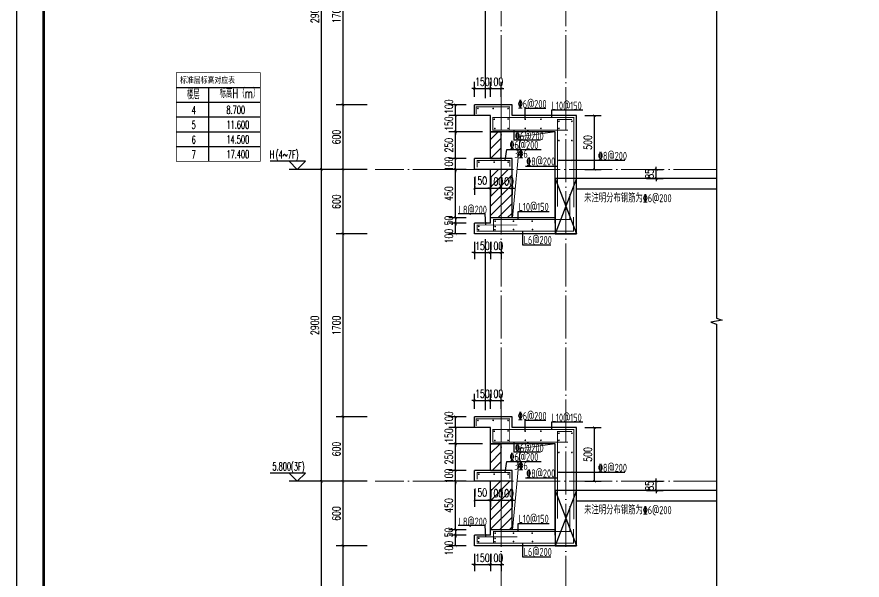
# Model space of a CAD drawing. Extents: x -1058961 to 23600, y -449123 to 2751847.
# Drawn here: x -128161 to -120308, y -28021 to -22786 of the extents above; entities that cross this region are included whole.
import ezdxf

# ---------------------------------------------------------------- set-up
doc = ezdxf.new("R2010")
doc.units = 0
doc.header["$LTSCALE"] = 1000
doc.linetypes.add('DOTE', pattern=[2.4200000000000004, 2, -0.2, 0.02, -0.2])
doc.layers.get('0').update_dxf_attribs({"linetype": 'CONTINUOUS'})
doc.layers.get('DEFPOINTS').update_dxf_attribs({"linetype": 'CONTINUOUS'})
for name, color, linetype in [('C-Sheet-图框', 101, 'CONTINUOUS'), ('DIM_ELEV', 3, 'CONTINUOUS'), ('DIM_SYMB', 3, 'CONTINUOUS'), ('PUB_DIM', 3, 'CONTINUOUS'), ('PUB_TEXT', 2, 'CONTINUOUS'), ('REIN', 6, 'CONTINUOUS'), ('S-大样-砼线', 7, 'CONTINUOUS'), ('S-引出线', 40, 'CONTINUOUS'), ('TEXT', 2, 'CONTINUOUS'), ('WALL', 5, 'CONTINUOUS'), ('yichutu', 7, 'CONTINUOUS'), ('看线', 251, 'CONTINUOUS')]:
    doc.layers.add(name, color=color, linetype=linetype)
for name, color, linetype, lineweight in [('DOTE', 19, 'DOTE', 9), ('PUB_HATCH', 8, 'CONTINUOUS', 9), ('图框', 9, 'CONTINUOUS', 18), ('立面-洞口示意', 152, 'CONTINUOUS', 13)]:
    doc.layers.add(name, color=color, linetype=linetype, lineweight=lineweight)
doc.styles.add('_TCH_DIM', font='SIMPLEX.shx', dxfattribs={"width": 0.7, "bigfont": 'GBCBIG.shx'})
doc.styles.add('_TCH_DIM_T3', font='SIMPLEX', dxfattribs={"width": 0.7058823529411765, "bigfont": 'GBCBIG'})
doc.styles.add('TSSD_REIN', font='tssdeng.shx', dxfattribs={"width": 0.7, "height": 300, "bigfont": 'tssdchn.shx'})
doc.styles.add('w', font='tssdeng.shx', dxfattribs={"width": 0.8, "bigfont": 'tssdchn.shx'})
doc.styles.add('宋体', font='', dxfattribs={"height": 50})
doc.styles.get('宋体').set_extended_font_data('SimSun')
doc.dimstyles.new('_TCH_ARCH&&25', dxfattribs={"dimtxt": 74.375, "dimasz": 25, "dimexe": 62.5, "dimexo": 75, "dimgap": 25, "dimtad": 1, "dimdec": 0, "dimzin": 0, "dimdsep": 46, "dimtxsty": '_TCH_DIM_T3', "dimblk": 'ARCHTICK', "dimcen": 0.09, "dimclrt": 7, "dimazin": 0, "dimtfac": 1, "dimtdec": 0, "dimtix": 1, "dimtmove": 2, "dimatfit": 3, "dimldrblk": 'ARCHTICK', "dimfxl": 0, "dimtolj": 1, "dimtzin": 0, "dimarcsym": 0})
pattern_1 = [(45, (0, 44.87783749999653), (-44.19419150182874, 44.19419150182875), [])]

# ---------------------------------------------------------------- blocks, each defined once
blk = doc.blocks.new('GFDDDDRG')
at = {"layer": '图框'}
blk.add_lwpolyline([(923309.7791572664, -107436.9617041193), (923309.7791572663, -159999.4617041193), (893609.7791572664, -159999.4617041193), (893609.7791572665, -107436.9617041193)], close=True, dxfattribs=at)
blk.add_lwpolyline([(923309.7791572664, -107436.9617041193), (923309.7791572663, -159999.4617041193), (893609.7791572664, -159999.4617041193), (893609.7791572665, -107436.9617041193)], close=True, dxfattribs=at)
at = {"layer": '图框', "const_width": 50}
blk.add_lwpolyline([(894109.7791572664, -159499.4617041193), (922809.7791572663, -159499.4617041193), (922809.7791572664, -108686.9617041193), (894109.7791572665, -108686.9617041193)], close=True, dxfattribs=at)
blk = doc.blocks.new('yct-1051-594-26275-14850-25-1002.0')
at = {"layer": 'yichutu', "color": 7}
blk.add_lwpolyline([(0, 0), (0, 14850), (26275, 14850), (26275, 0)], close=True, dxfattribs=at)
blk = doc.blocks.new('_ArchTick')
at = {"color": 0, "linetype": 'ByBlock', "const_width": 0.15}
blk.add_lwpolyline([(-0.5, -0.5), (0.5, 0.5)], dxfattribs=at)
blk = doc.blocks.new('*D1495')
at = {"layer": 'DEFPOINTS', "color": 0}
for p in [(-125130.683072341, -27703.12175046204), (-124830.6830723203, -27703.12175046204), (-124830.6830723203, -29403.12175047287)]:
    blk.add_point(p, dxfattribs=at)
at = {"layer": 'PUB_DIM', "color": 0, "lineweight": -2}
for p, q in [((-124905.6830723203, -27703.12175046204), (-125193.183072341, -27703.12175046204)), ((-125130.683072341, -29403.12175047287), (-125130.683072341, -27703.12175046204)), ((-124905.6830723203, -29403.12175047287), (-125193.183072341, -29403.12175047287))]:
    blk.add_line(p, q, dxfattribs=at)
at = {"layer": 'PUB_DIM', "color": 0, "lineweight": -2, "xscale": 25, "yscale": 25, "zscale": 25}
for p, rotation in [((-125130.683072341, -27703.12175046204), 90), ((-125130.683072341, -29403.12175047287), 270)]:
    blk.add_blockref('_ArchTick', p, dxfattribs=dict(at, rotation=rotation))
at = {"layer": 'PUB_DIM', "color": 7, "insert": (-125192.870572341, -28553.12175046748), "char_height": 74.375, "attachment_point": 5, "rotation": 90, "style": '_TCH_DIM_T3'}
blk.add_mtext('\\A1;1700', dxfattribs=at)
blk = doc.blocks.new('*D1496')
at = {"layer": 'DEFPOINTS', "color": 0}
for p in [(-125130.683072341, -27103.12175046228), (-124830.6830723203, -27103.12175046228), (-124830.6830723203, -27703.12175046204)]:
    blk.add_point(p, dxfattribs=at)
at = {"layer": 'PUB_DIM', "color": 0, "lineweight": -2}
for p, q in [((-124905.6830723203, -27103.12175046228), (-125193.183072341, -27103.12175046228)), ((-125130.683072341, -27703.12175046204), (-125130.683072341, -27103.12175046228)), ((-124905.6830723203, -27703.12175046204), (-125193.183072341, -27703.12175046204))]:
    blk.add_line(p, q, dxfattribs=at)
at = {"layer": 'PUB_DIM', "color": 0, "lineweight": -2, "xscale": 25, "yscale": 25, "zscale": 25}
for p, rotation in [((-125130.683072341, -27103.12175046228), 90), ((-125130.683072341, -27703.12175046204), 270)]:
    blk.add_blockref('_ArchTick', p, dxfattribs=dict(at, rotation=rotation))
at = {"layer": 'PUB_DIM', "color": 7, "insert": (-125192.870572341, -27403.12175046218), "char_height": 74.375, "attachment_point": 5, "rotation": 90, "style": '_TCH_DIM_T3'}
blk.add_mtext('\\A1;600', dxfattribs=at)
blk = doc.blocks.new('*D1497')
at = {"layer": 'DEFPOINTS', "color": 0}
for p in [(-125130.683072341, -26503.12175046623), (-124830.6830723203, -26503.12175046623), (-124830.6830723203, -27103.12175046228)]:
    blk.add_point(p, dxfattribs=at)
at = {"layer": 'PUB_DIM', "color": 0, "lineweight": -2}
for p, q in [((-124905.6830723203, -26503.12175046623), (-125193.183072341, -26503.12175046623)), ((-125130.683072341, -27103.12175046228), (-125130.683072341, -26503.12175046623)), ((-124905.6830723203, -27103.12175046228), (-125193.183072341, -27103.12175046228))]:
    blk.add_line(p, q, dxfattribs=at)
at = {"layer": 'PUB_DIM', "color": 0, "lineweight": -2, "xscale": 25, "yscale": 25, "zscale": 25}
for p, rotation in [((-125130.683072341, -26503.12175046623), 90), ((-125130.683072341, -27103.12175046228), 270)]:
    blk.add_blockref('_ArchTick', p, dxfattribs=dict(at, rotation=rotation))
at = {"layer": 'PUB_DIM', "color": 7, "insert": (-125192.870572341, -26803.12175046428), "char_height": 74.375, "attachment_point": 5, "rotation": 90, "style": '_TCH_DIM_T3'}
blk.add_mtext('\\A1;600', dxfattribs=at)
blk = doc.blocks.new('*D1498')
at = {"layer": 'DEFPOINTS', "color": 0}
for p in [(-125130.683072341, -24803.12175046228), (-124830.6830723203, -24803.12175046228), (-124830.6830723203, -26503.12175046623)]:
    blk.add_point(p, dxfattribs=at)
at = {"layer": 'PUB_DIM', "color": 0, "lineweight": -2}
for p, q in [((-124905.6830723203, -24803.12175046228), (-125193.183072341, -24803.12175046228)), ((-125130.683072341, -26503.12175046623), (-125130.683072341, -24803.12175046228)), ((-124905.6830723203, -26503.12175046623), (-125193.183072341, -26503.12175046623))]:
    blk.add_line(p, q, dxfattribs=at)
at = {"layer": 'PUB_DIM', "color": 0, "lineweight": -2, "xscale": 25, "yscale": 25, "zscale": 25}
for p, rotation in [((-125130.683072341, -24803.12175046228), 90), ((-125130.683072341, -26503.12175046623), 270)]:
    blk.add_blockref('_ArchTick', p, dxfattribs=dict(at, rotation=rotation))
at = {"layer": 'PUB_DIM', "color": 7, "insert": (-125192.870572341, -25653.12175046428), "char_height": 74.375, "attachment_point": 5, "rotation": 90, "style": '_TCH_DIM_T3'}
blk.add_mtext('\\A1;1700', dxfattribs=at)
blk = doc.blocks.new('*D1499')
at = {"layer": 'DEFPOINTS', "color": 0}
for p in [(-125130.683072341, -24203.12175046263), (-124830.6830723203, -24203.12175046263), (-124830.6830723203, -24803.12175046228)]:
    blk.add_point(p, dxfattribs=at)
at = {"layer": 'PUB_DIM', "color": 0, "lineweight": -2}
for p, q in [((-124905.6830723203, -24203.12175046263), (-125193.183072341, -24203.12175046263)), ((-125130.683072341, -24803.12175046228), (-125130.683072341, -24203.12175046263)), ((-124905.6830723203, -24803.12175046228), (-125193.183072341, -24803.12175046228))]:
    blk.add_line(p, q, dxfattribs=at)
at = {"layer": 'PUB_DIM', "color": 0, "lineweight": -2, "xscale": 25, "yscale": 25, "zscale": 25}
for p, rotation in [((-125130.683072341, -24203.12175046263), 90), ((-125130.683072341, -24803.12175046228), 270)]:
    blk.add_blockref('_ArchTick', p, dxfattribs=dict(at, rotation=rotation))
at = {"layer": 'PUB_DIM', "color": 7, "insert": (-125192.870572341, -24503.12175046247), "char_height": 74.375, "attachment_point": 5, "rotation": 90, "style": '_TCH_DIM_T3'}
blk.add_mtext('\\A1;600', dxfattribs=at)
blk = doc.blocks.new('*D1500')
at = {"layer": 'DEFPOINTS', "color": 0}
for p in [(-125130.683072341, -23603.12175047514), (-124830.6830723203, -23603.12175047514), (-124830.6830723203, -24203.12175046263)]:
    blk.add_point(p, dxfattribs=at)
at = {"layer": 'PUB_DIM', "color": 0, "lineweight": -2}
for p, q in [((-124905.6830723203, -23603.12175047514), (-125193.183072341, -23603.12175047514)), ((-125130.683072341, -24203.12175046263), (-125130.683072341, -23603.12175047514)), ((-124905.6830723203, -24203.12175046263), (-125193.183072341, -24203.12175046263))]:
    blk.add_line(p, q, dxfattribs=at)
at = {"layer": 'PUB_DIM', "color": 0, "lineweight": -2, "xscale": 25, "yscale": 25, "zscale": 25}
for p, rotation in [((-125130.683072341, -23603.12175047514), 90), ((-125130.683072341, -24203.12175046263), 270)]:
    blk.add_blockref('_ArchTick', p, dxfattribs=dict(at, rotation=rotation))
at = {"layer": 'PUB_DIM', "color": 7, "insert": (-125192.870572341, -23903.1217504689), "char_height": 74.375, "attachment_point": 5, "rotation": 90, "style": '_TCH_DIM_T3'}
blk.add_mtext('\\A1;600', dxfattribs=at)
blk = doc.blocks.new('*D1501')
at = {"layer": 'DEFPOINTS', "color": 0}
for p in [(-125130.683072341, -21903.12175047578), (-124830.6830723203, -21903.12175047578), (-124830.6830723203, -23603.12175047514)]:
    blk.add_point(p, dxfattribs=at)
at = {"layer": 'PUB_DIM', "color": 0, "lineweight": -2}
for p, q in [((-124905.6830723203, -21903.12175047578), (-125193.183072341, -21903.12175047578)), ((-125130.683072341, -23603.12175047514), (-125130.683072341, -21903.12175047578)), ((-124905.6830723203, -23603.12175047514), (-125193.183072341, -23603.12175047514))]:
    blk.add_line(p, q, dxfattribs=at)
at = {"layer": 'PUB_DIM', "color": 0, "lineweight": -2, "xscale": 25, "yscale": 25, "zscale": 25}
for p, rotation in [((-125130.683072341, -21903.12175047578), 90), ((-125130.683072341, -23603.12175047514), 270)]:
    blk.add_blockref('_ArchTick', p, dxfattribs=dict(at, rotation=rotation))
at = {"layer": 'PUB_DIM', "color": 7, "insert": (-125192.870572341, -22753.12175047548), "char_height": 74.375, "attachment_point": 5, "rotation": 90, "style": '_TCH_DIM_T3'}
blk.add_mtext('\\A1;1700', dxfattribs=at)
blk = doc.blocks.new('*D1509')
at = {"layer": 'DEFPOINTS', "color": 0}
for p in [(-125330.6830723459, -27103.12175046239), (-124830.6830723208, -27103.12175046239), (-124830.6830723208, -30003.12175046239)]:
    blk.add_point(p, dxfattribs=at)
at = {"layer": 'PUB_DIM', "color": 0, "lineweight": -2}
for p, q in [((-124905.6830723208, -27103.12175046239), (-125393.1830723459, -27103.12175046239)), ((-125330.6830723459, -30003.12175046239), (-125330.6830723459, -27103.12175046239)), ((-124905.6830723208, -30003.12175046239), (-125393.1830723459, -30003.12175046239))]:
    blk.add_line(p, q, dxfattribs=at)
at = {"layer": 'PUB_DIM', "color": 0, "lineweight": -2, "xscale": 25, "yscale": 25, "zscale": 25}
for p, rotation in [((-125330.6830723459, -27103.12175046239), 90), ((-125330.6830723459, -30003.12175046239), 270)]:
    blk.add_blockref('_ArchTick', p, dxfattribs=dict(at, rotation=rotation))
at = {"layer": 'PUB_DIM', "color": 7, "insert": (-125392.8705723459, -28553.12175046241), "char_height": 74.375, "attachment_point": 5, "rotation": 90, "style": '_TCH_DIM_T3'}
blk.add_mtext('\\A1;2900', dxfattribs=at)
blk = doc.blocks.new('*D1510')
at = {"layer": 'DEFPOINTS', "color": 0}
for p in [(-125330.6830723459, -24203.12175046263), (-124830.6830723208, -24203.12175046263), (-124830.6830723208, -27103.12175046239)]:
    blk.add_point(p, dxfattribs=at)
at = {"layer": 'PUB_DIM', "color": 0, "lineweight": -2}
for p, q in [((-124905.6830723208, -24203.12175046263), (-125393.1830723459, -24203.12175046263)), ((-125330.6830723459, -27103.12175046239), (-125330.6830723459, -24203.12175046263)), ((-124905.6830723208, -27103.12175046239), (-125393.1830723459, -27103.12175046239))]:
    blk.add_line(p, q, dxfattribs=at)
at = {"layer": 'PUB_DIM', "color": 0, "lineweight": -2, "xscale": 25, "yscale": 25, "zscale": 25}
for p, rotation in [((-125330.6830723459, -24203.12175046263), 90), ((-125330.6830723459, -27103.12175046239), 270)]:
    blk.add_blockref('_ArchTick', p, dxfattribs=dict(at, rotation=rotation))
at = {"layer": 'PUB_DIM', "color": 7, "insert": (-125392.8705723459, -25653.12175046253), "char_height": 74.375, "attachment_point": 5, "rotation": 90, "style": '_TCH_DIM_T3'}
blk.add_mtext('\\A1;2900', dxfattribs=at)
blk = doc.blocks.new('*D1511')
at = {"layer": 'DEFPOINTS', "color": 0}
for p in [(-125330.6830723459, -21303.12175046239), (-124830.6830723208, -21303.12175046239), (-124830.6830723208, -24203.12175046263)]:
    blk.add_point(p, dxfattribs=at)
at = {"layer": 'PUB_DIM', "color": 0, "lineweight": -2}
for p, q in [((-124905.6830723208, -21303.12175046239), (-125393.1830723459, -21303.12175046239)), ((-125330.6830723459, -24203.12175046263), (-125330.6830723459, -21303.12175046239)), ((-124905.6830723208, -24203.12175046263), (-125393.1830723459, -24203.12175046263))]:
    blk.add_line(p, q, dxfattribs=at)
at = {"layer": 'PUB_DIM', "color": 0, "lineweight": -2, "xscale": 25, "yscale": 25, "zscale": 25}
for p, rotation in [((-125330.6830723459, -21303.12175046239), 90), ((-125330.6830723459, -24203.12175046263), 270)]:
    blk.add_blockref('_ArchTick', p, dxfattribs=dict(at, rotation=rotation))
at = {"layer": 'PUB_DIM', "color": 7, "insert": (-125392.8705723459, -22753.12175046253), "char_height": 74.375, "attachment_point": 5, "rotation": 90, "style": '_TCH_DIM_T3'}
blk.add_mtext('\\A1;2900', dxfattribs=at)
blk = doc.blocks.new('*D3291')
at = {"layer": 'DEFPOINTS', "color": 0}
for p in [(1114128.273350252, 465143.3721650784), (1114278.273350255, 465143.372165075), (1114278.273350255, 464969.6614751221)]:
    blk.add_point(p, dxfattribs=at)
at = {"layer": 'PUB_DIM', "color": 0, "lineweight": -2}
for p, q in [((1114128.273350252, 465068.3721650784), (1114128.273350252, 464907.1614751221)), ((1114278.273350255, 465068.372165075), (1114278.273350255, 464907.1614751221)), ((1114128.273350252, 464969.6614751221), (1114278.273350255, 464969.6614751221))]:
    blk.add_line(p, q, dxfattribs=at)
at = {"layer": 'PUB_DIM', "color": 0, "lineweight": -2, "xscale": 25, "yscale": 25, "zscale": 25, "rotation": 180}
blk.add_blockref('_ArchTick', (1114128.273350252, 464969.6614751221), dxfattribs=at)
at = {"layer": 'PUB_DIM', "color": 0, "lineweight": -2, "xscale": 25, "yscale": 25, "zscale": 25}
blk.add_blockref('_ArchTick', (1114278.273350255, 464969.6614751221), dxfattribs=at)
at = {"layer": 'PUB_DIM', "color": 7, "insert": (1114178.93920304, 465038.4114751221), "char_height": 74.375, "attachment_point": 5, "style": '_TCH_DIM_T3'}
blk.add_mtext('\\A1;150', dxfattribs=at)
blk = doc.blocks.new('*D3292')
at = {"layer": 'DEFPOINTS', "color": 0}
for p in [(1114278.273350255, 465143.372165075), (1114378.273343574, 465143.3721650728), (1114378.273343574, 464969.6614751193)]:
    blk.add_point(p, dxfattribs=at)
at = {"layer": 'PUB_DIM', "color": 0, "lineweight": -2}
for p, q in [((1114278.273350255, 465068.372165075), (1114278.273350255, 464907.1614751193)), ((1114378.273343574, 465068.3721650728), (1114378.273343574, 464907.1614751193)), ((1114278.273350255, 464969.6614751193), (1114253.273350255, 464969.6614751193)), ((1114278.273350255, 464969.6614751193), (1114378.273343574, 464969.6614751193)), ((1114378.273343574, 464969.6614751193), (1114403.273343574, 464969.6614751193))]:
    blk.add_line(p, q, dxfattribs=at)
at = {"layer": 'PUB_DIM', "color": 0, "lineweight": -2, "xscale": 25, "yscale": 25, "zscale": 25}
blk.add_blockref('_ArchTick', (1114278.273350255, 464969.6614751193), dxfattribs=at)
at = {"layer": 'PUB_DIM', "color": 0, "lineweight": -2, "xscale": 25, "yscale": 25, "zscale": 25, "rotation": 180}
blk.add_blockref('_ArchTick', (1114378.273343574, 464969.6614751193), dxfattribs=at)
at = {"layer": 'PUB_DIM', "color": 7, "insert": (1114328.273346914, 465031.8489751193), "char_height": 74.375, "attachment_point": 5, "style": '_TCH_DIM_T3'}
blk.add_mtext('\\A1;100', dxfattribs=at)
blk = doc.blocks.new('*D3293')
at = {"layer": 'DEFPOINTS', "color": 0}
for p in [(1114378.273343574, 465143.3721650728), (1114478.273350268, 465143.3721650705), (1114478.273350268, 464969.6614751171)]:
    blk.add_point(p, dxfattribs=at)
at = {"layer": 'PUB_DIM', "color": 0, "lineweight": -2}
for p, q in [((1114378.273343574, 465068.3721650728), (1114378.273343574, 464907.1614751171)), ((1114478.273350268, 465068.3721650705), (1114478.273350268, 464907.1614751171)), ((1114378.273343574, 464969.6614751171), (1114353.273343574, 464969.6614751171)), ((1114378.273343574, 464969.6614751171), (1114478.273350268, 464969.6614751171)), ((1114478.273350268, 464969.6614751171), (1114503.273350268, 464969.6614751171))]:
    blk.add_line(p, q, dxfattribs=at)
at = {"layer": 'PUB_DIM', "color": 0, "lineweight": -2, "xscale": 25, "yscale": 25, "zscale": 25}
blk.add_blockref('_ArchTick', (1114378.273343574, 464969.6614751171), dxfattribs=at)
at = {"layer": 'PUB_DIM', "color": 0, "lineweight": -2, "xscale": 25, "yscale": 25, "zscale": 25, "rotation": 180}
blk.add_blockref('_ArchTick', (1114478.273350268, 464969.6614751171), dxfattribs=at)
at = {"layer": 'PUB_DIM', "color": 7, "insert": (1114428.273346921, 465031.8489751171), "char_height": 74.375, "attachment_point": 5, "style": '_TCH_DIM_T3'}
blk.add_mtext('\\A1;100', dxfattribs=at)
blk = doc.blocks.new('*D3294')
at = {"layer": 'DEFPOINTS', "color": 0}
for p in [(1115078.273350249, 465643.3721650799), (1115244.233235341, 465643.3721650799), (1115078.273350249, 465143.3721650784)]:
    blk.add_point(p, dxfattribs=at)
at = {"layer": 'PUB_DIM', "color": 0, "lineweight": -2}
for p, q in [((1115153.273350249, 465643.3721650799), (1115306.733235341, 465643.3721650799)), ((1115244.233235341, 465143.3721650784), (1115244.233235341, 465643.3721650799)), ((1115153.273350249, 465143.3721650784), (1115306.733235341, 465143.3721650784))]:
    blk.add_line(p, q, dxfattribs=at)
at = {"layer": 'PUB_DIM', "color": 0, "lineweight": -2, "xscale": 25, "yscale": 25, "zscale": 25}
for p, rotation in [((1115244.233235341, 465643.3721650799), 90), ((1115244.233235341, 465143.3721650784), 270)]:
    blk.add_blockref('_ArchTick', p, dxfattribs=dict(at, rotation=rotation))
at = {"layer": 'PUB_DIM', "color": 7, "insert": (1115182.045735341, 465393.3721650793), "char_height": 74.375, "attachment_point": 5, "rotation": 90, "style": '_TCH_DIM_T3'}
blk.add_mtext('\\A1;500', dxfattribs=at)
blk = doc.blocks.new('*D3295')
at = {"layer": 'DEFPOINTS', "color": 0}
for p in [(1113953.662583803, 465743.3721650784), (1114128.273350252, 465743.3721650784), (1114128.273350252, 465643.3721650784)]:
    blk.add_point(p, dxfattribs=at)
at = {"layer": 'PUB_DIM', "color": 0, "lineweight": -2}
for p, q in [((1114053.273350252, 465743.3721650784), (1113891.162583803, 465743.3721650784)), ((1113953.662583803, 465643.3721650784), (1113953.662583803, 465743.3721650784)), ((1114053.273350252, 465643.3721650784), (1113891.162583803, 465643.3721650784))]:
    blk.add_line(p, q, dxfattribs=at)
at = {"layer": 'PUB_DIM', "color": 0, "lineweight": -2, "xscale": 25, "yscale": 25, "zscale": 25}
for p, rotation in [((1113953.662583803, 465743.3721650784), 90), ((1113953.662583803, 465643.3721650784), 270)]:
    blk.add_blockref('_ArchTick', p, dxfattribs=dict(at, rotation=rotation))
at = {"layer": 'PUB_DIM', "color": 7, "insert": (1113891.475083803, 465726.0944470142), "char_height": 74.375, "attachment_point": 5, "rotation": 90, "style": '_TCH_DIM_T3'}
blk.add_mtext('\\A1;100', dxfattribs=at)
blk = doc.blocks.new('*D3296')
at = {"layer": 'DEFPOINTS', "color": 0}
for p in [(1113953.662583803, 465493.3721646533), (1114128.273350252, 465493.3721646533), (1114128.273350252, 465243.372165094)]:
    blk.add_point(p, dxfattribs=at)
at = {"layer": 'PUB_DIM', "color": 0, "lineweight": -2}
for p, q in [((1114053.273350252, 465493.3721646533), (1113891.162583803, 465493.3721646533)), ((1113953.662583803, 465243.372165094), (1113953.662583803, 465493.3721646533)), ((1114053.273350252, 465243.372165094), (1113891.162583803, 465243.372165094))]:
    blk.add_line(p, q, dxfattribs=at)
at = {"layer": 'PUB_DIM', "color": 0, "lineweight": -2, "xscale": 25, "yscale": 25, "zscale": 25}
for p, rotation in [((1113953.662583803, 465493.3721646533), 90), ((1113953.662583803, 465243.372165094), 270)]:
    blk.add_blockref('_ArchTick', p, dxfattribs=dict(at, rotation=rotation))
at = {"layer": 'PUB_DIM', "color": 7, "insert": (1113891.475083803, 465368.3721648738), "char_height": 74.375, "attachment_point": 5, "rotation": 90, "style": '_TCH_DIM_T3'}
blk.add_mtext('\\A1;250', dxfattribs=at)
blk = doc.blocks.new('*D3297')
at = {"layer": 'DEFPOINTS', "color": 0}
for p in [(1113953.662583803, 465243.372165094), (1114128.273350252, 465243.372165094), (1114128.273350252, 465143.3721650783)]:
    blk.add_point(p, dxfattribs=at)
at = {"layer": 'PUB_DIM', "color": 0, "lineweight": -2}
for p, q in [((1113953.662583803, 465243.372165094), (1113953.662583803, 465268.372165094)), ((1114053.273350252, 465243.372165094), (1113891.162583803, 465243.372165094)), ((1113953.662583803, 465143.3721650783), (1113953.662583803, 465243.372165094)), ((1114053.273350252, 465143.3721650783), (1113891.162583803, 465143.3721650783)), ((1113953.662583803, 465143.3721650783), (1113953.662583803, 465118.3721650783))]:
    blk.add_line(p, q, dxfattribs=at)
at = {"layer": 'PUB_DIM', "color": 0, "lineweight": -2, "xscale": 25, "yscale": 25, "zscale": 25}
for p, rotation in [((1113953.662583803, 465243.372165094), 270), ((1113953.662583803, 465143.3721650783), 90)]:
    blk.add_blockref('_ArchTick', p, dxfattribs=dict(at, rotation=rotation))
at = {"layer": 'PUB_DIM', "color": 7, "insert": (1113891.475083803, 465193.3721650863), "char_height": 74.375, "attachment_point": 5, "rotation": 90, "style": '_TCH_DIM_T3'}
blk.add_mtext('\\A1;100', dxfattribs=at)
blk = doc.blocks.new('*D3298')
at = {"layer": 'DEFPOINTS', "color": 0}
for p in [(1113953.662583803, 465143.3721650783), (1114128.273350252, 465143.3721650783), (1114128.273350266, 464693.3721650785)]:
    blk.add_point(p, dxfattribs=at)
at = {"layer": 'PUB_DIM', "color": 0, "lineweight": -2}
for p, q in [((1114053.273350252, 465143.3721650783), (1113891.162583803, 465143.3721650783)), ((1113953.662583803, 464693.3721650785), (1113953.662583803, 465143.3721650783)), ((1114053.273350266, 464693.3721650785), (1113891.162583803, 464693.3721650785))]:
    blk.add_line(p, q, dxfattribs=at)
at = {"layer": 'PUB_DIM', "color": 0, "lineweight": -2, "xscale": 25, "yscale": 25, "zscale": 25}
for p, rotation in [((1113953.662583803, 465143.3721650783), 90), ((1113953.662583803, 464693.3721650785), 270)]:
    blk.add_blockref('_ArchTick', p, dxfattribs=dict(at, rotation=rotation))
at = {"layer": 'PUB_DIM', "color": 7, "insert": (1113891.475083803, 464918.3721650786), "char_height": 74.375, "attachment_point": 5, "rotation": 90, "style": '_TCH_DIM_T3'}
blk.add_mtext('\\A1;450', dxfattribs=at)
blk = doc.blocks.new('*D3299')
at = {"layer": 'DEFPOINTS', "color": 0}
for p in [(1113953.662583803, 464643.3721650784), (1114128.273350252, 464643.3721650784), (1114128.273350252, 464543.3721650784)]:
    blk.add_point(p, dxfattribs=at)
at = {"layer": 'PUB_DIM', "color": 0, "lineweight": -2}
for p, q in [((1114053.273350252, 464643.3721650784), (1113891.162583803, 464643.3721650784)), ((1113953.662583803, 464543.3721650784), (1113953.662583803, 464643.3721650784)), ((1114053.273350252, 464543.3721650784), (1113891.162583803, 464543.3721650784))]:
    blk.add_line(p, q, dxfattribs=at)
at = {"layer": 'PUB_DIM', "color": 0, "lineweight": -2, "xscale": 25, "yscale": 25, "zscale": 25}
for p, rotation in [((1113953.662583803, 464643.3721650784), 90), ((1113953.662583803, 464543.3721650784), 270)]:
    blk.add_blockref('_ArchTick', p, dxfattribs=dict(at, rotation=rotation))
at = {"layer": 'PUB_DIM', "color": 7, "insert": (1113891.475083803, 464522.6786347809), "char_height": 74.375, "attachment_point": 5, "rotation": 90, "style": '_TCH_DIM_T3'}
blk.add_mtext('\\A1;100', dxfattribs=at)
blk = doc.blocks.new('*D3300')
at = {"layer": 'DEFPOINTS', "color": 0}
for p in [(1114128.273350266, 464543.3721650821), (1114278.273350264, 464543.3721650793), (1114278.273350264, 464369.6614751262)]:
    blk.add_point(p, dxfattribs=at)
at = {"layer": 'PUB_DIM', "color": 0, "lineweight": -2}
for p, q in [((1114128.273350266, 464468.3721650821), (1114128.273350266, 464307.1614751262)), ((1114278.273350264, 464468.3721650793), (1114278.273350264, 464307.1614751262)), ((1114128.273350266, 464369.6614751262), (1114103.273350266, 464369.6614751262)), ((1114128.273350266, 464369.6614751262), (1114278.273350264, 464369.6614751262)), ((1114278.273350264, 464369.6614751262), (1114303.273350264, 464369.6614751262))]:
    blk.add_line(p, q, dxfattribs=at)
at = {"layer": 'PUB_DIM', "color": 0, "lineweight": -2, "xscale": 25, "yscale": 25, "zscale": 25}
blk.add_blockref('_ArchTick', (1114128.273350266, 464369.6614751262), dxfattribs=at)
at = {"layer": 'PUB_DIM', "color": 0, "lineweight": -2, "xscale": 25, "yscale": 25, "zscale": 25, "rotation": 180}
blk.add_blockref('_ArchTick', (1114278.273350264, 464369.6614751262), dxfattribs=at)
at = {"layer": 'PUB_DIM', "color": 7, "insert": (1114203.273350265, 464431.8489751262), "char_height": 74.375, "attachment_point": 5, "style": '_TCH_DIM_T3'}
blk.add_mtext('\\A1;150', dxfattribs=at)
blk = doc.blocks.new('*D3301')
at = {"layer": 'DEFPOINTS', "color": 0}
for p in [(1114278.273350264, 464543.3721650793), (1114378.273343587, 464543.3721650774), (1114378.273343587, 464369.6614751237)]:
    blk.add_point(p, dxfattribs=at)
at = {"layer": 'PUB_DIM', "color": 0, "lineweight": -2}
for p, q in [((1114278.273350264, 464468.3721650793), (1114278.273350264, 464307.1614751237)), ((1114378.273343587, 464468.3721650774), (1114378.273343587, 464307.1614751237)), ((1114278.273350264, 464369.6614751237), (1114253.273350264, 464369.6614751237)), ((1114278.273350264, 464369.6614751237), (1114378.273343587, 464369.6614751237)), ((1114378.273343587, 464369.6614751237), (1114403.273343587, 464369.6614751237))]:
    blk.add_line(p, q, dxfattribs=at)
at = {"layer": 'PUB_DIM', "color": 0, "lineweight": -2, "xscale": 25, "yscale": 25, "zscale": 25}
blk.add_blockref('_ArchTick', (1114278.273350264, 464369.6614751237), dxfattribs=at)
at = {"layer": 'PUB_DIM', "color": 0, "lineweight": -2, "xscale": 25, "yscale": 25, "zscale": 25, "rotation": 180}
blk.add_blockref('_ArchTick', (1114378.273343587, 464369.6614751237), dxfattribs=at)
at = {"layer": 'PUB_DIM', "color": 7, "insert": (1114328.273346926, 464431.8489751237), "char_height": 74.375, "attachment_point": 5, "style": '_TCH_DIM_T3'}
blk.add_mtext('\\A1;100', dxfattribs=at)
blk = doc.blocks.new('*D3302')
at = {"layer": 'DEFPOINTS', "color": 0}
for p in [(1114278.273350258, 465895.6956431849), (1114128.273350229, 465743.3721650784), (1114278.273350258, 465743.3721650755)]:
    blk.add_point(p, dxfattribs=at)
at = {"layer": 'PUB_DIM', "color": 0, "lineweight": -2}
for p, q in [((1114128.273350229, 465818.3721650784), (1114128.273350229, 465958.1956431849)), ((1114278.273350258, 465818.3721650755), (1114278.273350258, 465958.1956431849)), ((1114128.273350229, 465895.6956431849), (1114103.273350229, 465895.6956431849)), ((1114128.273350229, 465895.6956431849), (1114278.273350258, 465895.6956431849)), ((1114278.273350258, 465895.6956431849), (1114303.273350258, 465895.6956431849))]:
    blk.add_line(p, q, dxfattribs=at)
at = {"layer": 'PUB_DIM', "color": 0, "lineweight": -2, "xscale": 25, "yscale": 25, "zscale": 25}
blk.add_blockref('_ArchTick', (1114128.273350229, 465895.6956431849), dxfattribs=at)
at = {"layer": 'PUB_DIM', "color": 0, "lineweight": -2, "xscale": 25, "yscale": 25, "zscale": 25, "rotation": 180}
blk.add_blockref('_ArchTick', (1114278.273350258, 465895.6956431849), dxfattribs=at)
at = {"layer": 'PUB_DIM', "color": 7, "insert": (1114203.273350244, 465957.8831431849), "char_height": 74.375, "attachment_point": 5, "style": '_TCH_DIM_T3'}
blk.add_mtext('\\A1;150', dxfattribs=at)
blk = doc.blocks.new('*D3303')
at = {"layer": 'DEFPOINTS', "color": 0}
for p in [(1114378.273343581, 465895.6956431825), (1114278.273350258, 465743.3721650755), (1114378.273343581, 465743.3721650736)]:
    blk.add_point(p, dxfattribs=at)
at = {"layer": 'PUB_DIM', "color": 0, "lineweight": -2}
for p, q in [((1114278.273350258, 465818.3721650755), (1114278.273350258, 465958.1956431825)), ((1114378.273343581, 465818.3721650736), (1114378.273343581, 465958.1956431825)), ((1114278.273350258, 465895.6956431825), (1114253.273350258, 465895.6956431825)), ((1114278.273350258, 465895.6956431825), (1114378.273343581, 465895.6956431825)), ((1114378.273343581, 465895.6956431825), (1114403.273343581, 465895.6956431825))]:
    blk.add_line(p, q, dxfattribs=at)
at = {"layer": 'PUB_DIM', "color": 0, "lineweight": -2, "xscale": 25, "yscale": 25, "zscale": 25}
blk.add_blockref('_ArchTick', (1114278.273350258, 465895.6956431825), dxfattribs=at)
at = {"layer": 'PUB_DIM', "color": 0, "lineweight": -2, "xscale": 25, "yscale": 25, "zscale": 25, "rotation": 180}
blk.add_blockref('_ArchTick', (1114378.273343581, 465895.6956431825), dxfattribs=at)
at = {"layer": 'PUB_DIM', "color": 7, "insert": (1114328.273346919, 465957.8831431825), "char_height": 74.375, "attachment_point": 5, "style": '_TCH_DIM_T3'}
blk.add_mtext('\\A1;100', dxfattribs=at)
blk = doc.blocks.new('*D3304')
at = {"layer": 'DEFPOINTS', "color": 0}
for p in [(1115652.502231165, 465143.3721650745), (1115818.462116257, 465143.3721650745), (1115652.502231165, 465058.3721650867)]:
    blk.add_point(p, dxfattribs=at)
at = {"layer": 'PUB_DIM', "color": 0, "lineweight": -2}
for p, q in [((1115727.502231165, 465143.3721650745), (1115880.962116257, 465143.3721650745)), ((1115818.462116257, 465143.3721650745), (1115818.462116257, 465168.3721650745)), ((1115818.462116257, 465058.3721650867), (1115818.462116257, 465143.3721650745)), ((1115727.502231165, 465058.3721650867), (1115880.962116257, 465058.3721650867)), ((1115818.462116257, 465058.3721650867), (1115818.462116257, 465033.3721650867))]:
    blk.add_line(p, q, dxfattribs=at)
at = {"layer": 'PUB_DIM', "color": 0, "lineweight": -2, "xscale": 25, "yscale": 25, "zscale": 25}
for p, rotation in [((1115818.462116257, 465143.3721650745), 270), ((1115818.462116257, 465058.3721650867), 90)]:
    blk.add_blockref('_ArchTick', p, dxfattribs=dict(at, rotation=rotation))
at = {"layer": 'PUB_DIM', "color": 7, "insert": (1115756.274616257, 465100.8721650807), "char_height": 74.375, "attachment_point": 5, "rotation": 90, "style": '_TCH_DIM_T3'}
blk.add_mtext('\\A1;85', dxfattribs=at)
blk = doc.blocks.new('*D3305')
at = {"layer": 'DEFPOINTS', "color": 0}
for p in [(1114278.273350266, 465643.3721651056), (1113953.662583803, 465493.3721646533), (1114278.273350266, 465493.3721646533)]:
    blk.add_point(p, dxfattribs=at)
at = {"layer": 'PUB_DIM', "color": 0, "lineweight": -2}
for p, q in [((1113953.662583803, 465643.3721651056), (1113953.662583803, 465668.3721651056)), ((1114203.273350266, 465643.3721651056), (1113891.162583803, 465643.3721651056)), ((1113953.662583803, 465643.3721651056), (1113953.662583803, 465493.3721646533)), ((1114203.273350266, 465493.3721646533), (1113891.162583803, 465493.3721646533)), ((1113953.662583803, 465493.3721646533), (1113953.662583803, 465468.3721646533))]:
    blk.add_line(p, q, dxfattribs=at)
at = {"layer": 'PUB_DIM', "color": 0, "lineweight": -2, "xscale": 25, "yscale": 25, "zscale": 25}
for p, rotation in [((1113953.662583803, 465643.3721651056), 270), ((1113953.662583803, 465493.3721646533), 90)]:
    blk.add_blockref('_ArchTick', p, dxfattribs=dict(at, rotation=rotation))
at = {"layer": 'PUB_DIM', "color": 7, "insert": (1113891.475083803, 465568.3721648796), "char_height": 74.375, "attachment_point": 5, "rotation": 90, "style": '_TCH_DIM_T3'}
blk.add_mtext('\\A1;150', dxfattribs=at)
blk = doc.blocks.new('*D3290')
at = {"layer": 'DEFPOINTS', "color": 0}
for p in [(1113953.662583803, 464643.3721650821), (1114128.273350266, 464693.3721650785), (1114128.273350266, 464643.3721650821)]:
    blk.add_point(p, dxfattribs=at)
at = {"layer": 'PUB_DIM', "color": 0, "lineweight": -2}
for p, q in [((1113953.662583803, 464693.3721650785), (1113953.662583803, 464718.3721650785)), ((1114053.273350266, 464693.3721650785), (1113891.162583803, 464693.3721650785)), ((1114053.273350266, 464643.3721650821), (1113891.162583803, 464643.3721650821)), ((1113953.662583803, 464693.3721650785), (1113953.662583803, 464643.3721650821)), ((1113953.662583803, 464643.3721650821), (1113953.662583803, 464618.3721650821))]:
    blk.add_line(p, q, dxfattribs=at)
at = {"layer": 'PUB_DIM', "color": 0, "lineweight": -2, "xscale": 25, "yscale": 25, "zscale": 25}
for p, rotation in [((1113953.662583803, 464693.3721650785), 270), ((1113953.662583803, 464643.3721650821), 90)]:
    blk.add_blockref('_ArchTick', p, dxfattribs=dict(at, rotation=rotation))
at = {"layer": 'PUB_DIM', "color": 7, "insert": (1113891.475083803, 464668.3721650805), "char_height": 74.375, "attachment_point": 5, "rotation": 90, "style": '_TCH_DIM_T3'}
blk.add_mtext('\\A1;50', dxfattribs=at)
blk = doc.blocks.new('FSDFSFSFSFEFSFESF')
at = {"layer": 'PUB_HATCH'}
h = blk.add_hatch(dxfattribs=at)
h.set_pattern_fill('普通砖', color=256, scale=25, style=0)
h.set_pattern_definition(pattern_1)
h.paths.add_polyline_path([(1114378.273350285, 465493.3721646445), (1114278.273350286, 465493.3721646533), (1114278.273350263, 465243.3721650883), (1114378.273350263, 465243.3721650795)])
h = blk.add_hatch(dxfattribs=at)
h.set_pattern_fill('普通砖', color=256, scale=25, style=0)
h.set_pattern_definition(pattern_1)
h.paths.add_polyline_path([(1114278.273350267, 464693.3721650784), (1114478.273350267, 464693.3721650786), (1114478.273350269, 465143.3721650739), (1114278.273350274, 465143.3721650733)])
at = {"layer": 'REIN'}
for points in [[(1114144.136722669, 465657.4254918722, 9, 9, 0), (1114144.136722669, 465724.6299741817, 9, 9, 0), (1114456.19820024, 465724.6299741817, 9, 9, 0), (1114456.19820024, 465508.5881305364, 9, 9, 0), (1114298.895039513, 465508.5881305364, 9, 9, 0), (1114298.895039513, 465625.8541554091, 9, 9, 0), (1115051.532609328, 465625.8541554091, 9, 9, 0), (1115051.532609328, 464790.8446170343, 9, 9, 0)], [(1114900.432505503, 464796.4449905631, 9, 9, 0), (1114900.432505503, 465607.57601324, 9, 9, 0), (1115035.150177016, 465607.57601324, 9, 9, 0)], [(1114148.895039519, 464567.586285226, 9, 9, 0), (1115049.260993919, 464567.586285226, 9, 9, 0), (1115049.260993919, 464699.1477126367, 9, 9, 0)]]:
    blk.add_lwpolyline(points, format="xyseb", dxfattribs=at)
at = {"layer": 'REIN', "const_width": 8}
for points in [[(1114157.377238315, 465709.9989748652, 1), (1114165.377238315, 465709.9989748652, 1)], [(1114298.934177708, 465709.9989748652, 1), (1114306.934177708, 465709.9989748652, 1)], [(1114437.151009512, 465709.0758363734, 1), (1114445.151009512, 465709.0758363734, 1)], [(1114309.113553089, 465609.1307088415, 1), (1114317.113553089, 465609.1307088415, 1)], [(1114437.871206697, 465611.6646947001, 1), (1114445.871206697, 465611.6646947001, 1)], [(1114596.521855843, 465609.1307088415, 1), (1114604.521855843, 465609.1307088415, 1)], [(1114742.532271963, 465609.1307088415, 1), (1114750.532271963, 465609.1307088415, 1)], [(1114910.17386083, 465589.9294281806, 1), (1114918.17386083, 465589.9294281806, 1)], [(1115030.894891154, 465589.9294281806, 1), (1115038.894891154, 465589.9294281806, 1)], [(1114313.743857265, 465523.0028920862, 1), (1114321.743857265, 465523.0028920862, 1)], [(1114437.92355554, 465523.9481967044, 1), (1114445.92355554, 465523.9481967044, 1)], [(1114597.492031806, 465524.5539766664, 1), (1114605.492031806, 465524.5539766664, 1)], [(1114742.832386059, 465524.5539766664, 1), (1114750.832386059, 465524.5539766664, 1)], [(1114910.056755024, 465524.5539766664, 1), (1114918.056755024, 465524.5539766664, 1)], [(1114910.17386083, 465411.5790712963, 1), (1114918.17386083, 465411.5790712963, 1)], [(1115030.894891154, 465411.5790712963, 1), (1115038.894891154, 465411.5790712963, 1)], [(1114166.690054097, 465209.9509216063, 1), (1114174.690054097, 465209.9509216063, 1)], [(1114308.246993461, 465209.9509216063, 1), (1114316.246993461, 465209.9509216063, 1)], [(1114438.188769648, 465209.9509216063, 1), (1114446.188769648, 465209.9509216063, 1)], [(1114910.17386083, 465227.4437131937, 1), (1114918.17386083, 465227.4437131937, 1)], [(1115030.894891154, 465227.4437131937, 1), (1115038.894891154, 465227.4437131937, 1)], [(1114317.38130816, 464661.9841710698, 1), (1114325.38130816, 464661.9841710698, 1)], [(1114487.299421116, 464661.2142896723, 1), (1114495.299421116, 464661.2142896723, 1)], [(1114661.344084909, 464661.2142896723, 1), (1114669.344084909, 464661.2142896723, 1)], [(1114163.743857271, 464582.0010467758, 1), (1114171.743857271, 464582.0010467758, 1)], [(1114165.606428277, 464613.6672772408, 1), (1114173.606428277, 464613.6672772408, 1)], [(1114315.594728439, 464582.1576648051, 1), (1114323.594728439, 464582.1576648051, 1)], [(1114316.974962141, 464613.1143967273, 1), (1114324.974962141, 464613.1143967273, 1)], [(1114488.311761391, 464583.5521313559, 1), (1114496.311761391, 464583.5521313559, 1)], [(1114664.2260445, 464583.5521313559, 1), (1114672.2260445, 464583.5521313559, 1)]]:
    blk.add_lwpolyline(points, format="xyb", close=True, dxfattribs=at)
at = {"layer": 'REIN', "const_width": 9}
for points in [[(1114298.895039513, 465508.5881305364), (1114999.042439931, 465508.5881305364)], [(1114153.202728882, 465161.2026407877), (1114153.202728882, 465225.0127188871), (1114457.149582958, 465225.0127188871), (1114457.149582958, 465167.0478387815)], [(1114304.952318019, 464570.554875687), (1114304.952318019, 464676.2760869531), (1115013.840277712, 464676.2760869531), (1115013.840277712, 464913.2149668676)], [(1114154.952315744, 464575.9379758105), (1114154.952315744, 464626.2797949776), (1114526.019263823, 464626.2797949776)]]:
    blk.add_lwpolyline(points, dxfattribs=at)
at = {"layer": 'S-大样-砼线'}
for p, q in [((1114878.273344375, 465058.3721691266), (1115078.273343192, 464543.3721832082)), ((1115078.276291119, 465058.3721691304), (1114878.276292318, 464543.3721832045))]:
    blk.add_line(p, q, dxfattribs=at)
blk.add_lwpolyline([(1115078.273350238, 465058.3721691266), (1114878.273344375, 465058.3721691266), (1114878.273344377, 464543.3721832082), (1115078.273350239, 464543.3721832082)], close=True, dxfattribs=at)
at = {"layer": 'S-引出线'}
for p, q in [((1114600.521855843, 465609.1307088415), (1114600.521855843, 465712.3214609352)), ((1114600.521855843, 465712.3214609352), (1114792.75379993, 465712.3214609352)), ((1114495.747854441, 465508.5881305364), (1114495.747854441, 465418.795981924)), ((1114495.747854441, 465418.795981924), (1114743.440860145, 465418.795981924)), ((1114603.162932828, 465174.3778896732), (1114900.432505503, 465174.3778896732)), ((1114914.17386083, 465227.4437131937), (1115525.986935362, 465227.4437131937)), ((1114533.734990931, 464750.3345141156), (1114822.627639813, 464750.3345141156)), ((1114533.734990931, 464676.2760869531), (1114533.734990931, 464750.3345141156)), ((1114574.778486471, 464567.586285226), (1114574.778486471, 464442.8845792536)), ((1114574.778486471, 464442.8845792536), (1114838.827332014, 464442.8845792536))]:
    blk.add_line(p, q, dxfattribs=at)
for points in [[(1114847.1498373, 465625.8541554091), (1114847.1498373, 465696.6896491153), (1115134.895791925, 465696.6896491153)], [(1114413.936085567, 465225.0127188871), (1114430.068830819, 465328.4458532726), (1114748.492418052, 465328.4458532726)], [(1114233.598407168, 464626.2797949776), (1114228.863960399, 464731.4808443666), (1113978.719046048, 464731.4808443666)]]:
    blk.add_lwpolyline(points, dxfattribs=at)
at = {"layer": 'WALL'}
for p, q in [((1114478.27335083, 465743.3721650452), (1114128.273350266, 465743.3721650821)), ((1114128.273350266, 465643.3721650821), (1114128.273350266, 465743.3721650821)), ((1114478.27335083, 465643.3721651056), (1114478.27335083, 465743.3721650452)), ((1114278.27335022, 465643.3721649546), (1114128.273350266, 465643.3721650821)), ((1114278.27335022, 465643.3721647564), (1114278.27335022, 465643.3721647564)), ((1114278.27335022, 465643.3721647564), (1114278.27335022, 465643.3721647564)), ((1114278.273350266, 465493.3721650821), (1114278.27335022, 465643.3721647564)), ((1115078.27335025, 465643.3721651056), (1114478.27335083, 465643.3721651056)), ((1115078.27335025, 465058.3721650767), (1115078.27335025, 465643.3721651056)), ((1114384.957727588, 465493.3721650821), (1114278.273350266, 465493.3721650821)), ((1114278.273350263, 465243.3721650883), (1114278.27335029, 465493.3721646533)), ((1114278.27335029, 465493.3721646533), (1114378.27335029, 465493.3721646445)), ((1114378.273350263, 465243.3721650795), (1114378.27335029, 465493.3721646445)), ((1114878.273350251, 465493.3721651256), (1114384.957727588, 465493.3721650821)), ((1114878.273350265, 465058.3721650819), (1114878.273350251, 465493.3721651256)), ((1114478.273350269, 465243.3721650736), (1114128.273350266, 465243.372165094)), ((1114128.273350266, 465143.372165094), (1114128.273350266, 465243.372165094)), ((1114278.273350263, 465243.3721650883), (1114378.273350263, 465243.3721650795)), ((1114478.273350269, 465143.3721650739), (1114478.273350269, 465243.3721650736)), ((1114478.273350269, 465143.3721650739), (1114128.273350266, 465143.372165094)), ((1114278.273350266, 464643.3721650807), (1114278.273350274, 465143.3721650733)), ((1114478.273350267, 464693.3721650786), (1114478.273350269, 465143.3721650739)), ((1114878.273350361, 464643.3721650639), (1114878.273350265, 465058.3721650819)), ((1116376.798262788, 465058.37216509), (1115078.27335025, 465058.3721650767)), ((1116376.798262788, 464958.37216509), (1115078.273350239, 464958.3721650625)), ((1115078.273350239, 464543.3721650638), (1115078.273350239, 464958.3721650625)), ((1114278.273350266, 464643.3721650785), (1114128.273350266, 464643.3721650821)), ((1114128.273350266, 464543.3721650821), (1114128.273350266, 464643.3721650821)), ((1114878.270407951, 464693.3721650788), (1114278.273350266, 464693.3721650785)), ((1114278.273350266, 464643.3721650785), (1114278.273350266, 464693.3721650785)), ((1115078.273350239, 464543.3721650638), (1114128.273350266, 464543.3721650821))]:
    blk.add_line(p, q, dxfattribs=at)
at = {"layer": '看线'}
blk.add_line((1114228.273350265, 467393.3721650818), (1114228.273350265, 465805.1368709645), dxfattribs=at)
at = {"layer": '立面-洞口示意'}
blk.add_lwpolyline([(1114482.870563646, 464693.3721650786), (1114552.428476029, 465449.8936174638), (1114878.273350251, 465493.3721650671)], dxfattribs=at)
at = {"layer": 'TEXT', "width": 0.7}
for s, style, p in [('%%1326@200', 'w', (1114532.60927005, 465713.738488277)), ('L10@150', 'w', (1114846.102222337, 465698.2297615907)), ('%%1326@200', 'w', (1114505.950469123, 465416.1970731227)), ('%%1326@200', 'w', (1114456.219234557, 465332.8623349161)), ('3%%1326', 'w', (1114499.640632779, 465250.8260941522)), ('%%1328@200', 'w', (1114611.181324049, 465179.4097969779)), ('%%1328@200', 'w', (1115277.930413797, 465231.5524820066)), ('未注明分布钢筋为%%1326@200', 'TSSD_REIN', (1115148.137693903, 464837.7917593373)), ('L8@200', 'TSSD_REIN', (1113981.517048339, 464730.9383139624)), ('L10@150', 'TSSD_REIN', (1114539.097669668, 464757.3973261082)), ('L6@200', 'TSSD_REIN', (1114586.103719185, 464449.2938099796))]:
    blk.add_text(s, height=75, rotation=1.867629851175362e-07, dxfattribs=dict(at, style=style)).set_placement(p)
at = {"layer": 'PUB_DIM'}
for p1, p2, distance, picture, middle in [((1114128.273350229, 465743.3721650784), (1114278.273350258, 465743.3721650755), 152.3234781093779, '*D3302', (1114203.273350244, 465957.8831431849)), ((1114278.273350258, 465743.3721650755), (1114378.273343581, 465743.3721650736), 152.32347810891224, '*D3303', (1114328.273346919, 465957.8831431825)), ((1115078.273350249, 465143.3721650784), (1115078.273350249, 465643.3721650799), -165.9598850919865, '*D3294', (1115182.045735341, 465393.3721650793)), ((1114128.273350252, 465243.372165094), (1114128.273350252, 465493.3721646533), 174.61076644901186, '*D3296', (1113891.475083803, 465368.3721648738)), ((1114128.273350252, 465143.3721650783), (1114128.273350252, 465243.372165094), 174.6107664490119, '*D3297', (1113891.475083803, 465193.3721650863)), ((1114128.273350266, 464693.3721650785), (1114128.273350252, 465143.3721650783), 174.61076644901186, '*D3298', (1113891.475083803, 464918.3721650786)), ((1114278.273350255, 465143.372165075), (1114378.273343574, 465143.3721650728), -173.71068995352834, '*D3292', (1114328.273346914, 465031.8489751193)), ((1114378.273343574, 465143.3721650728), (1114478.273350268, 465143.3721650705), -173.71068995341196, '*D3293', (1114428.273346921, 465031.8489751171)), ((1115652.502231165, 465058.3721650867), (1115652.502231165, 465143.3721650745), -165.9598850919865, '*D3304', (1115756.274616257, 465100.8721650807)), ((1114128.273350266, 464543.3721650821), (1114278.273350264, 464543.3721650793), -173.71068995306268, '*D3300', (1114203.273350265, 464431.8489751262)), ((1114278.273350264, 464543.3721650793), (1114378.273343587, 464543.3721650774), -173.71068995370297, '*D3301', (1114328.273346926, 464431.8489751237))]:
    dim = blk.add_aligned_dim(p1=p1, p2=p2, distance=distance, dimstyle='_TCH_ARCH&&25', dxfattribs=at)
    dim.commit()
    dim.dimension.update_dxf_attribs({"geometry": picture, "text_midpoint": middle})
for base, p1, p2, angle, picture, middle in [((1113953.662583803, 465743.3721650784), (1114128.273350252, 465643.3721650784), (1114128.273350252, 465743.3721650784), 90, '*D3295', (1113891.475083803, 465726.0944470142)), ((1114278.273350255, 464969.6614751221), (1114128.273350252, 465143.3721650784), (1114278.273350255, 465143.372165075), 359.9999999986882, '*D3291', (1114178.93920304, 465038.4114751221)), ((1113953.662583803, 464643.3721650784), (1114128.273350252, 464543.3721650784), (1114128.273350252, 464643.3721650784), 90, '*D3299', (1113891.475083803, 464522.6786347809))]:
    dim = blk.add_linear_dim(base=base, p1=p1, p2=p2, angle=angle, dimstyle='_TCH_ARCH&&25', dxfattribs=at)
    dim.commit()
    dim.dimension.update_dxf_attribs({"geometry": picture, "text_midpoint": middle, "dimtype": 129})
for base, p1, p2, picture, middle in [((1113953.662583803, 465493.3721646533), (1114278.273350266, 465643.3721651056), (1114278.273350266, 465493.3721646533), '*D3305', (1113891.475083803, 465568.3721648796)), ((1113953.662583803, 464643.3721650821), (1114128.273350266, 464693.3721650785), (1114128.273350266, 464643.3721650821), '*D3290', (1113891.475083803, 464668.3721650805))]:
    dim = blk.add_linear_dim(base=base, p1=p1, p2=p2, angle=90, dimstyle='_TCH_ARCH&&25', dxfattribs=at)
    dim.commit()
    dim.dimension.update_dxf_attribs({"geometry": picture, "text_midpoint": middle})

msp = doc.modelspace()

# ---------------------------------------------------------------- linework, layer by layer
at = {"layer": 'C-Sheet-图框', "color": 0}
for p, q in [((-126680.5214555749, -23440.62175046268), (-125897.7688701792, -23440.62175046268)), ((-126680.5214555749, -23440.62175046263), (-125897.7688701792, -23440.62175046263)), ((-126380.2090990144, -23440.62175046263), (-126380.2090990144, -24128.12175046263)), ((-126680.5214555749, -23578.12175046263), (-125897.7688701792, -23578.12175046263)), ((-126680.5214555749, -23715.62175046263), (-125897.7688701792, -23715.62175046263)), ((-126680.5214555749, -23853.12175046263), (-125897.7688701792, -23853.12175046263)), ((-126680.5214555749, -23990.62175046263), (-125897.7688701792, -23990.62175046263))]:
    msp.add_line(p, q, dxfattribs=at)
at = {"layer": 'C-Sheet-图框', "color": 0, "const_width": 5.999999999999876}
msp.add_lwpolyline([(-126680.5214555749, -24128.12175046263), (-125897.7688701792, -24128.12175046263), (-125897.7688701792, -23303.12175046268), (-126680.5214555749, -23303.12175046268)], close=True, dxfattribs=at)
at = {"layer": 'DIM_ELEV'}
for p, q in [((-125480.6830723468, -24128.12175046263), (-125808.6830723468, -24128.12175046263)), ((-125555.6830723468, -24203.12175046263), (-125630.6830723468, -24128.12175046263)), ((-125555.6830723468, -24203.12175046263), (-125480.6830723468, -24128.12175046263)), ((-125130.6830723411, -24203.12175046263), (-125630.6830723468, -24203.12175046263)), ((-125480.6830723468, -27028.12175046239), (-125808.6830723468, -27028.12175046239)), ((-125555.6830723468, -27103.12175046239), (-125630.6830723468, -27028.12175046239)), ((-125555.6830723468, -27103.12175046239), (-125480.6830723468, -27028.12175046239)), ((-125130.6830723411, -27103.12175046239), (-125630.6830723468, -27103.12175046239))]:
    msp.add_line(p, q, dxfattribs=at)
at = {"layer": 'DIM_SYMB'}
msp.add_lwpolyline([(-121661.9639960137, -16923.12175046856), (-121661.9639960142, -25584.99789526849), (-121609.4639960142, -25604.10633256746), (-121714.4639960142, -25622.62066554185), (-121661.9639960142, -25641.24789526849), (-121661.9639960147, -34303.12404006842)], dxfattribs=at)
at = {"layer": 'DOTE', "color": 1, "linetype": 'DOTE', "ltscale": 0.2}
for p, q in [((-123660.4889152405, -34003.12404006842), (-123660.4889152407, -16323.12175046856)), ((-123060.4889152405, -34003.12404006848), (-123060.4889152405, -16323.12175046856)), ((-121661.9639960147, -24203.12175046263), (-124830.6830723203, -24203.12175046263)), ((-121661.9639960147, -27103.12175046239), (-124830.6830723203, -27103.12175046239))]:
    msp.add_line(p, q, dxfattribs=at)
at = {"layer": 'S-大样-砼线'}
for p, q in [((-123160.4918555068, -24288.11417770694), (-122960.4918566896, -24803.11416362535)), ((-122960.488908763, -24288.11417770322), (-123160.4889075644, -24803.11416362907)), ((-123160.4918554765, -27188.11417770694), (-122960.4918566593, -27703.11416362535)), ((-122960.4889087328, -27188.11417770322), (-123160.4889075342, -27703.11416362907))]:
    msp.add_line(p, q, dxfattribs=at)
for points in [[(-122960.4918496441, -24288.11417770694), (-123160.4918555068, -24288.11417770694), (-123160.4918555049, -24803.11416362535), (-122960.4918496432, -24803.11416362535)], [(-122960.4918496138, -27188.11417770694), (-123160.4918554765, -27188.11417770694), (-123160.4918554747, -27703.11416362535), (-122960.4918496129, -27703.11416362535)]]:
    msp.add_lwpolyline(points, close=True, dxfattribs=at)
at = {"layer": 'WALL'}
for p, q in [((-123160.488908763, -24703.11417769868), (-123160.4889087602, -24288.11417769932)), ((-122960.4889087668, -24803.11417769972), (-122960.4889087668, -24388.11417769553)), ((-123160.4889087328, -27603.11417769868), (-123160.48890873, -27188.11417769932)), ((-122960.4889087365, -27703.11417769972), (-122960.4889087365, -27288.11417769553)), ((-123760.488906425, -27603.12175046629), (-123760.488906425, -27553.12175046629))]:
    msp.add_line(p, q, dxfattribs=at)

# ---------------------------------------------------------------- block references
at = {"xscale": 0.5, "yscale": 0.5, "zscale": 0.5}
msp.add_blockref('GFDDDDRG', (-574965.4759816508, 41823.38386412762), dxfattribs=at)
for p in [(-1238038.762258966, -489346.4939155485), (-1238038.762258966, -492246.4939155485)]:
    msp.add_blockref('FSDFSFSFSFEFSFESF', p)
at = {"layer": 'yichutu', "rotation": 270}
msp.add_blockref('yct-1051-594-26275-14850-25-1002.0', (-128160.5864030175, -11895.09698793205), dxfattribs=at)

# ---------------------------------------------------------------- texts
at = {"layer": 'PUB_TEXT', "color": 2, "style": '宋体', "width": 0.8}
msp.add_text('标准层标高对应表', height=56.9620253164557, dxfattribs=at).set_placement((-126644.5307786077, -23400.68916423584))
at = {"layer": 'PUB_TEXT', "style": '_TCH_DIM'}
for s, height, width, p in [('楼层', 84.39716312056737, 0.7, (-126581.3934288222, -23551.14915457414)), ('标高H（m）', 84.39716312056737, 0.7, (-126276.8787687664, -23540.05927051988)), ('4', 74.375, 0.4941176470588236, (-126537.0976099736, -23689.28264423145)), ('8.700', 74.375, 0.4941176470588236, (-126213.7245742163, -23687.39151782088)), ('5', 74.375, 0.4941176470588236, (-126537.0976099736, -23826.78264423145)), ('11.600', 74.375, 0.4941176470588236, (-126213.7245742163, -23824.89151782088)), ('6', 74.375, 0.4941176470588236, (-126537.0976099736, -23964.28264423145)), ('14.500', 74.375, 0.4941176470588236, (-126213.7245742163, -23962.39151782088)), ('7', 74.375, 0.4941176470588236, (-126537.0976099736, -24101.78264423145)), ('17.400', 74.375, 0.4941176470588236, (-126213.7245742163, -24099.89151782088)), ('H', 74.375, 0.4941176470588236, (-125811.2830723468, -24101.87175046263)), ('(4~7F)', 74.375, 0.4941176470588236, (-125755.5080723468, -24103.0967504626)), ('5.800', 74.375, 0.4941176470588236, (-125786.7830723468, -27001.87175046239)), ('(3F)', 74.375, 0.4941176470588236, (-125614.6330723468, -27003.09675046237))]:
    msp.add_text(s, height=height, dxfattribs=dict(at, width=width)).set_placement(p)

# ---------------------------------------------------------------- dimensions: what is measured, and where the dimension line sits
at = {"layer": 'PUB_DIM'}
for p1, p2, distance, picture, middle in [((-124830.6830723208, -24203.12175046263), (-124830.6830723208, -21303.12175046239), 500.00000002510205, '*D1511', (-125392.8705723459, -22753.12175046253)), ((-124830.6830723203, -23603.12175047514), (-124830.6830723203, -21903.12175047578), 300.0000000206928, '*D1501', (-125192.870572341, -22753.12175047548)), ((-124830.6830723203, -24203.12175046263), (-124830.6830723203, -23603.12175047514), 300.0000000206928, '*D1500', (-125192.870572341, -23903.1217504689)), ((-124830.6830723208, -27103.12175046239), (-124830.6830723208, -24203.12175046263), 500.0000000251021, '*D1510', (-125392.8705723459, -25653.12175046253)), ((-124830.6830723203, -24803.12175046228), (-124830.6830723203, -24203.12175046263), 300.0000000206928, '*D1499', (-125192.870572341, -24503.12175046247)), ((-124830.6830723203, -26503.12175046623), (-124830.6830723203, -24803.12175046228), 300.0000000206928, '*D1498', (-125192.870572341, -25653.12175046428)), ((-124830.6830723203, -27103.12175046228), (-124830.6830723203, -26503.12175046623), 300.0000000206928, '*D1497', (-125192.870572341, -26803.12175046428)), ((-124830.6830723208, -30003.12175046239), (-124830.6830723208, -27103.12175046239), 500.00000002510205, '*D1509', (-125392.8705723459, -28553.12175046241)), ((-124830.6830723203, -27703.12175046204), (-124830.6830723203, -27103.12175046228), 300.0000000206928, '*D1496', (-125192.870572341, -27403.12175046218)), ((-124830.6830723203, -29403.12175047287), (-124830.6830723203, -27703.12175046204), 300.0000000206928, '*D1495', (-125192.870572341, -28553.12175046748))]:
    dim = msp.add_aligned_dim(p1=p1, p2=p2, distance=distance, dimstyle='_TCH_ARCH&&25', dxfattribs=at)
    dim.commit()
    dim.dimension.update_dxf_attribs({"geometry": picture, "text_midpoint": middle})

doc.saveas('drawing.dxf')
